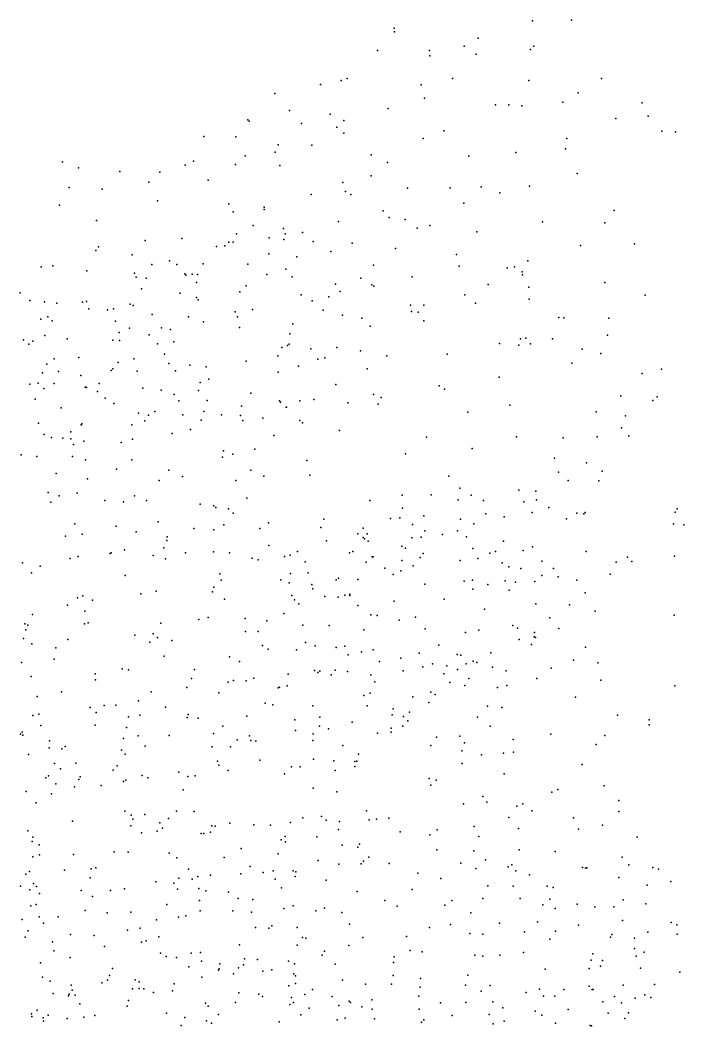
# Model space of a CAD drawing. Header units: metres. Extents: x -23.9 to 23.9, y -28.5 to 28.5.
# Drawn here: x 4.65 to 9.3, y 14.26 to 21.3 of the extents above; entities that cross this region are included whole.
import ezdxf

# ---------------------------------------------------------------- set-up
doc = ezdxf.new("R2010")
doc.units = ezdxf.units.M

msp = doc.modelspace()

# ---------------------------------------------------------------- linework, layer by layer
for p in [(8.2374, 21.2982, -2.9489), (8.5109, 21.304, -2.0428), (7.2689, 21.2475, -2.4396), (7.2711, 21.2228, -1.914), (7.8579, 21.1782, 11.4686), (7.1536, 21.0902, -1.5922), (7.5168, 21.0913, 11.0359), (7.759, 21.1208, -1.6556), (7.8449, 21.0666, -2.9132), (8.2244, 21.099, -1.8623), (8.2483, 21.1217, 10.9961), (7.5187, 21.0542, 11.4333), (6.7536, 20.8539, 12.4174), (6.8984, 20.8821, 11.8426), (6.9405, 20.8958, -2.1991), (7.4594, 20.8507, -1.2758), (7.679, 20.8944, -2.6674), (8.2119, 20.8812, -2.5784), (8.7216, 20.8952, 11.3677), (6.4342, 20.7903, 12.0523), (8.558, 20.7957, 11.905), (7.4824, 20.7583, 10.6958), (7.978, 20.7108, -2.3477), (8.0724, 20.7097, -1.6218), (8.4507, 20.7293, 10.7965), (9.007, 20.7254, 11.6181), (6.5372, 20.6702, 11.6526), (6.8214, 20.6451, -1.6569), (7.2288, 20.6845, 11.2022), (8.1646, 20.704, 10.5621), (6.2445, 20.6058, 11.2065), (6.2543, 20.5959, -1.6655), (6.6217, 20.58, 11.2187), (6.9172, 20.6011, 12.6864), (8.8226, 20.6159, 10.405), (9.0487, 20.6316, 11.276), (6.8687, 20.5549, -2.2615), (6.9167, 20.5113, 11.4235), (7.6164, 20.5286, -1.2283), (9.1447, 20.5266, 10.0978), (9.2382, 20.5214, 10.8759), (5.9381, 20.4901, -1.1489), (6.1615, 20.4877, 11.6936), (6.4588, 20.4302, 10.8594), (6.6944, 20.4286, -1.257), (7.473, 20.4752, 12.3114), (8.479, 20.4757, 12.1399), (6.4363, 20.3801, -0.9511), (7.1089, 20.3603, -1.3438), (8.1225, 20.3765, -1.9711), (8.4689, 20.4018, 10.4754), (4.948, 20.3125, -1.0991), (5.8064, 20.2873, -1.8518), (5.8657, 20.3152, 11.5688), (6.1593, 20.293, 12.0469), (6.2272, 20.3531, 12.3773), (6.469, 20.2849, 12.672), (7.2237, 20.3064, 10.5057), (7.7917, 20.3515, 12.1647), (5.0602, 20.2704, -0.7181), (5.3493, 20.2448, -0.9428), (5.6302, 20.2396, -1.2972), (8.5519, 20.2311, 9.9679), (5.5529, 20.1697, 11.8273), (5.967, 20.1843, 10.8584), (6.9115, 20.1666, -2.0631), (7.1097, 20.2126, -2.3898), (4.9949, 20.1321, -1.4702), (5.225, 20.1212, 11.7385), (6.688, 20.084, -0.9373), (6.9284, 20.1034, 12.7731), (6.9667, 20.0839, -1.6263), (7.3637, 20.1261, -1.3719), (7.6625, 20.1286, 10.4057), (7.8789, 20.1358, -2.254), (8.009, 20.0938, 12.2422), (8.2178, 20.1412, 10.7201), (4.9278, 20.0075, -0.4201), (5.6119, 20.0384, -1.7066), (6.1121, 20.0168, -0.7733), (7.7568, 20.0228, 12.5267), (6.1426, 19.9622, -2.1287), (6.3597, 19.9778, 10.6531), (6.3607, 19.995, 12.5133), (7.1934, 19.9693, 10.4007), (8.8097, 19.9707, 9.759), (5.1848, 19.9004, 11.3302), (6.283, 19.8654, 9.1502), (6.8801, 19.8939, -1.1953), (7.2358, 19.9209, -2.072), (7.3469, 19.9071, -1.6879), (7.5194, 19.8649, 9.5011), (8.3079, 19.8915, 12.0384), (8.7445, 19.8835, 12.0317), (6.1651, 19.8064, 11.9892), (6.494, 19.8438, -2.0783), (6.5068, 19.8078, 3.6199), (6.6288, 19.8162, 9.8226), (7.4306, 19.8465, 8.629), (7.8481, 19.8219, 9.5857), (5.5262, 19.7617, -0.5309), (5.7826, 19.7755, 2.995), (6.0839, 19.7232, 8.8162), (6.1118, 19.7496, 3.2022), (6.1431, 19.7495, 4.1816), (6.3954, 19.779, 2.6458), (6.4976, 19.7677, 4.225), (6.702, 19.7549, 12.5683), (6.9767, 19.7417, 10.5847), (8.5732, 19.7262, 9.92), (8.953, 19.7378, 11.6742), (5.181, 19.6911, -1.6604), (5.1993, 19.7163, -0.3279), (5.4356, 19.6614, 12.4631), (6.0269, 19.7194, 2.3952), (6.3935, 19.6663, 12.3923), (6.827, 19.6843, 9.1708), (7.2782, 19.7051, 9.8756), (7.7054, 19.6631, 10.4577), (4.8807, 19.5827, -0.3159), (5.5725, 19.5931, 2.6279), (5.6979, 19.6195, -0.8302), (5.7487, 19.5916, -1.7758), (5.9333, 19.5974, 12.3737), (6.2456, 19.5947, -2.0446), (6.5874, 19.6456, 2.9289), (7.1246, 19.5871, 8.3345), (7.7246, 19.5809, 10.0601), (8.2062, 19.6175, 10.4368), (4.7993, 19.5756, 11.7546), (5.1171, 19.5477, 11.2189), (5.4511, 19.531, 2.084), (5.8043, 19.5278, 9.6117), (5.8106, 19.5172, 3.7258), (5.855, 19.5258, 4.1317), (5.8929, 19.5234, 11.1179), (6.3778, 19.5231, -0.917), (6.5104, 19.561, 10.13), (8.0609, 19.5691, 8.2527), (8.1113, 19.5775, 11.9999), (8.1656, 19.5424, 11.6236), (8.1693, 19.5198, 8.8141), (5.4642, 19.5033, 1.6485), (5.5325, 19.4979, 10.891), (5.8852, 19.4667, 4.9029), (6.2331, 19.4444, 8.571), (6.5551, 19.5058, -1.8822), (6.8592, 19.4557, 10.3014), (7.0357, 19.4976, 7.868), (7.1128, 19.4502, 8.989), (7.1277, 19.4407, 12.4422), (7.3964, 19.5065, 7.9933), (7.9271, 19.4526, 12.3267), (8.7455, 19.467, 11.6894), (4.6512, 19.3946, -20.0295), (5.5008, 19.4227, 9.1406), (5.7726, 19.3921, 2.2395), (6.1889, 19.4009, 2.1727), (6.6196, 19.3813, 4.4998), (6.8909, 19.4038, 12.187), (7.7643, 19.3796, 10.7751), (8.2134, 19.4339, 9.7299), (9.0274, 19.3774, 11.4977), (4.7186, 19.3418, 1.0626), (4.823, 19.3308, 1.771), (4.9093, 19.3215, 12.1468), (5.0876, 19.3286, -1.6046), (5.1162, 19.3329, -0.3753), (5.4218, 19.3148, 5.3907), (5.4427, 19.3066, 3.0192), (5.887, 19.3626, -1.5478), (5.8975, 19.3444, 8.6351), (6.6962, 19.3383, 7.9103), (6.8117, 19.3661, 3.3679), (7.3838, 19.308, 11.2964), (7.477, 19.3071, 10.1807), (7.838, 19.3214, 11.6155), (8.2141, 19.3496, 9.216), (5.1327, 19.2827, 9.4065), (5.263, 19.2749, 8.8631), (5.3048, 19.2832, 2.457), (5.5765, 19.2415, -1.073), (6.1557, 19.2603, 10.7834), (6.2782, 19.2767, -1.2673), (6.7737, 19.2741, 2.8084), (6.9078, 19.2373, 4.3388), (7.3911, 19.2636, 7.6301), (7.4379, 19.2588, 10.945), (4.7965, 19.2092, -1.4776), (4.8449, 19.2253, 11.7479), (4.8762, 19.1994, 11.1074), (5.3186, 19.195, 1.2867), (5.8299, 19.2257, 4.6697), (5.9339, 19.1913, 1.7938), (6.173, 19.2261, 4.7109), (6.5609, 19.1783, 5.2721), (7.0429, 19.2179, 11.929), (7.1026, 19.1606, 10.9373), (7.4781, 19.1971, 12.3025), (8.4233, 19.2215, 8.5007), (8.4575, 19.2186, 11.6674), (8.7737, 19.2176, 10.3348), (4.8237, 19.0963, -0.619), (5.3447, 19.1167, 4.9997), (5.417, 19.1472, -0.7096), (5.5552, 19.0995, 12.4233), (5.6412, 19.1487, 10.5734), (5.7051, 19.1374, 3.8598), (6.188, 19.1519, 5.8302), (6.5398, 19.1081, 10.654), (8.763, 19.0989, 10.0091), (4.6753, 19.0659, 0.7781), (4.7128, 19.0354, 2.1779), (4.7392, 19.055, 11.4123), (4.9804, 19.0731, 5.9229), (5.3009, 19.0625, -1.2466), (5.3468, 19.0612, 5.6502), (5.6127, 19.0374, -18.5254), (5.7284, 19.0512, 1.3723), (6.5224, 19.0252, 8.5603), (6.5338, 19.0357, 12.7311), (8.007, 19.0389, 11.1192), (8.1434, 19.028, 8.089), (8.1535, 19.0721, 11.438), (8.1926, 19.0761, 10.5922), (8.2251, 19.038, 9.8104), (8.3779, 19.0722, 9.0961), (5.6615, 18.9646, 3.3096), (6.4549, 18.9535, 2.283), (6.4825, 19.0117, 8.2181), (6.6872, 19.0028, 4.4826), (6.868, 19.0112, 3.407), (7.0347, 18.9873, 8.929), (7.2174, 18.9536, 7.464), (7.641, 18.9652, 10.2299), (8.5868, 19.0006, 9.3951), (8.7155, 18.9694, 8.8635), (4.8374, 18.8943, -18.5507), (4.889, 18.9318, -19.5984), (5.0618, 18.9422, 10.649), (5.3384, 18.9055, 12.1431), (5.4461, 18.9322, 2.7906), (5.6926, 18.9001, 5.99), (5.8382, 18.8874, 4.1709), (5.9528, 18.8755, 12.7147), (6.2333, 18.9162, 10.0978), (6.6, 18.881, 3.1854), (6.7353, 18.9297, 10.2971), (6.785, 18.9393, 7.5701), (8.5136, 18.9028, 11.4053), (4.8086, 18.835, 9.106), (4.9198, 18.8445, 9.5874), (5.0765, 18.8153, 2.5399), (5.288, 18.8495, -18.1123), (5.2995, 18.8612, -19.1772), (5.4706, 18.8449, 4.7434), (5.739, 18.8482, 9.8573), (6.4576, 18.839, 5.7037), (7.0796, 18.8623, 11.6463), (9.0061, 18.8288, 10.9622), (9.1418, 18.8598, 11.3006), (4.7185, 18.7552, -21.6511), (4.7772, 18.7617, 5.5677), (4.8885, 18.7602, -21.207), (5.2056, 18.7594, 8.3807), (5.9105, 18.7669, -18.763), (5.9714, 18.7905, 4.5696), (6.8619, 18.7531, 12.2287), (7.5839, 18.7432, 7.0176), (8.0058, 18.8034, 10.1429), (4.817, 18.7249, 10.9111), (5.1073, 18.7327, 12.5559), (5.116, 18.7311, -20.5878), (5.1935, 18.7042, 9.8392), (5.5096, 18.7264, 1.2516), (5.6388, 18.7116, 2.5484), (5.73, 18.6815, 3.128), (5.9, 18.711, 3.7731), (6.2669, 18.6911, 8.6678), (7.125, 18.6825, 6.7349), (7.6226, 18.7202, 10.4949), (8.8554, 18.6728, 10.0521), (9.1113, 18.6654, 10.6576), (4.7561, 18.6491, 0.8736), (5.2458, 18.656, 6.6544), (5.3081, 18.6194, 5.1303), (5.7615, 18.6391, 10.6072), (5.9607, 18.6398, 10.3243), (6.202, 18.5996, 3.1655), (6.466, 18.6372, 8.0862), (6.4748, 18.628, 10.3533), (6.5142, 18.5942, 3.5418), (6.6094, 18.6381, 8.4863), (6.7083, 18.6472, 7.2739), (6.9447, 18.6251, 11.2907), (7.1576, 18.6156, 10.3549), (7.1793, 18.6608, 8.8558), (8.0806, 18.6074, 7.1955), (9.0811, 18.6409, 9.6821), (4.9377, 18.5897, 1.3037), (5.4804, 18.5518, -19.6932), (5.5499, 18.5371, 12.2848), (5.5945, 18.5644, 6.5411), (5.79, 18.5402, 1.5171), (5.9364, 18.563, 12.5142), (6.062, 18.54, 8.1341), (6.1933, 18.5343, 4.0148), (6.516, 18.5929, 10.984), (7.7853, 18.5589, 7.9717), (8.6836, 18.5613, 8.0863), (8.889, 18.5324, 8.4326), (4.7809, 18.4821, 1.636), (5.0786, 18.471, 10.6193), (5.0834, 18.4767, 10.2686), (5.4321, 18.469, 10.4589), (5.5232, 18.4985, 4.8576), (5.9178, 18.5023, 5.8544), (6.2094, 18.5, 2.8023), (6.351, 18.5178, 4.8387), (6.6083, 18.4999, 11.4102), (6.6276, 18.4836, 12.266), (4.8206, 18.4026, 6.6041), (5.0051, 18.4201, 8.3536), (5.7151, 18.4093, 7.9304), (5.8436, 18.4362, 2.0299), (6.4269, 18.395, 5.307), (6.8862, 18.4309, 6.6291), (7.4951, 18.3825, 10.6407), (8.126, 18.3851, 10.4148), (8.6902, 18.3863, 9.8668), (8.8622, 18.4495, 8.8181), (8.913, 18.3921, 9.3635), (4.8702, 18.381, -18.1306), (4.9495, 18.3767, 8.8876), (5.0054, 18.3726, 2.245), (5.0257, 18.3325, 12.7729), (5.0977, 18.3561, 1.5205), (5.3593, 18.3471, -21.2953), (5.4382, 18.3692, 1.4471), (8.4535, 18.3779, 7.4814), (4.6581, 18.2605, 10.4956), (4.7675, 18.2472, 5.487), (5.019, 18.2488, 7.9375), (6.067, 18.244, 5.0108), (6.0754, 18.2869, -18.5055), (6.1414, 18.2644, 11.8555), (6.2932, 18.3004, 7.3312), (7.3485, 18.2669, 6.4045), (7.8167, 18.3035, 6.652), (5.11, 18.2248, 1.9398), (5.4341, 18.2255, 6.6216), (6.6581, 18.2201, 10.3625), (8.3917, 18.2375, 7.7992), (8.6172, 18.2029, 8.1461), (4.9046, 18.1284, -20.2388), (5.3256, 18.1586, 9.8183), (5.692, 18.1524, 6.3788), (5.7873, 18.1075, 5.9345), (6.2662, 18.1527, 8.0484), (6.3579, 18.1108, 10.4827), (6.6793, 18.1185, 6.7816), (7.6522, 18.1111, 8.9895), (8.421, 18.1375, 9.9583), (8.7265, 18.1454, 8.9748), (5.1235, 18.0912, -17.7807), (5.6237, 18.0798, 10.8875), (6.1606, 18.08, 7.6681), (8.487, 18.081, 7.0203), (8.7029, 18.079, 8.6283), (4.8468, 17.9965, 12.7366), (4.9246, 17.9731, 7.6889), (5.0505, 17.9909, -20.796), (5.4518, 17.9718, 12.3481), (7.3248, 17.9767, 4.2618), (7.5287, 17.9804, 6.4399), (7.7302, 18.0258, 4.434), (7.8083, 17.9786, 10.566), (8.1436, 18.0116, -2.7799), (8.2622, 18.0055, -1.9675), (4.8656, 17.9295, 5.6398), (5.2446, 17.9405, -21.7958), (5.3746, 17.9316, -22.6276), (5.5352, 17.9401, -17.6286), (5.9127, 17.9135, 8.082), (6.0082, 17.9034, 11.8889), (6.0208, 17.891, 11.4542), (6.2385, 17.9563, 8.4766), (7.0997, 17.9412, 10.3939), (7.718, 17.9455, -3.0075), (7.8944, 17.9408, 4.1154), (8.1771, 17.9298, -3.3266), (8.2652, 17.9449, 6.7881), (8.3534, 17.892, 8.8915), (6.1096, 17.8824, -17.5805), (6.1422, 17.8504, 10.3855), (7.3104, 17.8185, 3.9222), (7.3275, 17.887, 3.196), (7.4783, 17.8319, 10.489), (7.9114, 17.8467, 9.1343), (8.0388, 17.8264, 4.6019), (8.236, 17.8552, 9.7557), (8.5484, 17.8521, -2.9769), (8.5975, 17.8463, 8.2857), (8.608, 17.8572, 9.4198), (9.238, 17.8585, -3.9295), (9.2513, 17.8827, 8.057), (5.0346, 17.7765, 6.3396), (5.3245, 17.7612, 5.8514), (5.6183, 17.7908, 11.1372), (6.0776, 17.7709, -19.2641), (6.3904, 17.7837, 10.9184), (6.7564, 17.7508, 6.8915), (6.7778, 17.8099, -20.3076), (7.2449, 17.8131, 8.4088), (7.397, 17.7725, -1.0385), (7.7349, 17.8088, 4.8445), (7.8274, 17.7762, 5.6266), (8.4754, 17.8108, 7.9242), (9.2255, 17.7773, -3.0325), (9.2979, 17.7688, 8.4713), (4.9689, 17.6898, 5.9708), (5.0851, 17.7054, 12.4347), (5.4637, 17.7207, -19.7604), (5.68, 17.686, 11.9585), (5.8665, 17.7435, 10.7884), (6.0075, 17.7346, 8.8134), (6.3296, 17.7439, 7.44), (7.0147, 17.7057, -3.0294), (7.0519, 17.7453, 3.4557), (7.0531, 17.6806, 5.2715), (7.0817, 17.7061, 9.1294), (7.3936, 17.6783, 9.2979), (7.4592, 17.6832, 6.0545), (7.4839, 17.7277, -19.8967), (7.6078, 17.701, 8.8559), (7.713, 17.7286, -2.0234), (7.7751, 17.6848, 2.9548), (5.6571, 17.6092, 11.5412), (5.6793, 17.661, 8.0732), (6.3935, 17.6248, -18.3166), (6.7961, 17.6573, 3.2081), (7.0614, 17.6709, -21.0887), (7.0882, 17.6557, 6.6109), (7.3236, 17.6204, -1.5432), (8.0347, 17.6558, 10.1136), (8.2381, 17.6147, -0.8576), (5.0567, 17.5471, 11.6463), (5.2825, 17.5694, 7.6655), (5.2883, 17.5729, -22.1623), (5.381, 17.5947, 11.7515), (5.583, 17.5542, -17.2602), (5.8092, 17.5747, 8.5819), (6.0061, 17.5811, 2.3339), (6.1177, 17.5743, -21.0379), (6.276, 17.5373, 2.5375), (6.5022, 17.5477, 11.1736), (6.5427, 17.5581, 7.9561), (6.5931, 17.5828, -1.4469), (6.9582, 17.5741, 4.3223), (6.9799, 17.5833, 8.1039), (7.1151, 17.5455, 10.7572), (7.1235, 17.5467, 6.0487), (7.3483, 17.6066, 7.8117), (7.4526, 17.5408, 2.537), (7.4728, 17.5688, -2.433), (7.8214, 17.6036, 6.8063), (7.9402, 17.5721, 5.2306), (7.9803, 17.584, 3.8084), (8.1735, 17.5907, 6.8675), (8.6139, 17.5832, -2.5517), (8.9022, 17.5434, -5.3157), (9.233, 17.5493, 7.9794), (4.6678, 17.5033, 6.9433), (4.7909, 17.4794, 5.7569), (5.0012, 17.5335, 6.6351), (5.669, 17.5328, -22.9288), (6.3167, 17.5238, 2.1843), (6.6472, 17.5098, 7.4304), (7.0742, 17.5084, 7.4042), (7.2039, 17.4674, -19.4912), (7.3241, 17.5208, 4.9484), (7.4035, 17.4815, 10.5141), (7.7324, 17.5209, 3.5622), (7.8556, 17.533, 6.0143), (8.0259, 17.5046, -3.6427), (8.0726, 17.4759, 5.7216), (8.3026, 17.5145, 9.3627), (8.8246, 17.5083, -4.146), (8.9342, 17.5138, -1.5404), (4.7305, 17.4325, 11.6883), (5.3867, 17.4146, -19.1786), (6.0483, 17.4263, 1.9202), (6.5448, 17.429, -20.0515), (6.6685, 17.4342, -0.8295), (6.8793, 17.3968, 6.8686), (7.262, 17.4213, -3.4338), (7.3159, 17.4477, 6.8923), (8.156, 17.4635, 8.7011), (8.303, 17.4146, -5.0006), (8.3845, 17.4646, 8.3807), (8.4184, 17.4048, 9.7215), (8.7819, 17.4241, -4.8228), (6.0067, 17.3326, 8.2191), (6.0582, 17.3825, 2.8494), (6.4758, 17.3853, -2.5231), (6.5345, 17.3627, 6.6103), (6.6927, 17.352, -21.3572), (6.8636, 17.3842, 11.1652), (7.0162, 17.3869, 2.5216), (7.485, 17.3545, -20.8538), (7.7607, 17.3761, 7.0519), (7.8181, 17.3832, 10.6926), (7.9263, 17.3515, 7.7095), (8.0466, 17.3774, -19.4429), (8.119, 17.3674, 8.0154), (8.2541, 17.3734, 7.2739), (8.5486, 17.3816, 10.1742), (5.0523, 17.2575, 2.0184), (5.0899, 17.273, 6.2166), (5.4972, 17.2863, 7.7289), (5.6033, 17.3061, 2.0947), (5.9974, 17.3008, -19.1929), (6.5544, 17.2757, 2.0204), (6.7006, 17.3227, 3.4322), (6.7854, 17.267, 5.4253), (6.8778, 17.2623, -18.3015), (6.9236, 17.2767, 3.6838), (6.9585, 17.2852, -3.818), (6.959, 17.2747, 4.1368), (7.8204, 17.3196, 8.5183), (8.0756, 17.3124, 4.8477), (8.6075, 17.2932, -3.7942), (4.9823, 17.2066, -17.4253), (5.1589, 17.2424, 11.3665), (6.0831, 17.2493, -17.2719), (6.5714, 17.2435, 6.2387), (6.6024, 17.2174, -19.1013), (7.0157, 17.2058, 4.6597), (7.2687, 17.2354, 6.3829), (7.6208, 17.2486, 8.992), (8.2607, 17.2163, 4.5297), (8.4963, 17.2091, -1.0942), (4.7375, 17.1419, 2.4462), (5.1035, 17.1651, 7.7472), (5.9678, 17.1199, 7.8646), (6.2273, 17.1144, 1.7195), (6.4979, 17.1497, -3.2764), (7.1068, 17.1401, -18.8585), (7.1507, 17.1356, 9.2319), (7.418, 17.1242, 2.4461), (7.9019, 17.1792, 6.0856), (8.3588, 17.1178, 10.8601), (8.6762, 17.1656, 10.461), (9.2306, 17.137, -5.5816), (4.684, 17.0763, 1.5971), (4.7059, 17.0683, 8.1263), (5.1011, 17.0776, 2.4866), (5.128, 17.0837, 1.6487), (5.6352, 17.0817, -20.1121), (5.902, 17.1072, 2.988), (6.3778, 17.0966, -1.0034), (6.6307, 17.068, -1.8732), (6.8142, 17.0639, 2.5764), (7.3046, 17.1017, 6.9971), (8.1002, 17.0639, -0.5552), (8.132, 17.0462, 5.5137), (8.4214, 17.0449, 9.5087), (4.6754, 16.9746, 11.0997), (4.6913, 17.0343, 10.7382), (5.4552, 16.9978, 9.5669), (5.5834, 17.0071, -20.844), (5.6124, 16.9812, 11.0802), (6.2282, 17.022, 6.7311), (6.3171, 17.0218, 11.2041), (7.0582, 17.0343, 5.0233), (7.4874, 17.0407, 10.6192), (7.7699, 17.0161, 3.6518), (7.8636, 17.0327, 2.7542), (8.2495, 16.9853, -20.1132), (8.251, 17.0151, -4.725), (8.2599, 16.9798, -5.7902), (4.7326, 16.9374, 5.8662), (4.9019, 16.9081, 6.5167), (4.9841, 16.9678, 10.4512), (5.5582, 16.949, -22.9152), (5.7129, 16.9604, -21.5276), (6.3488, 16.9242, -18.3053), (6.6497, 16.9455, 7.249), (6.7165, 16.9221, -21.5845), (6.8636, 16.9117, 3.5671), (6.9253, 16.9212, -4.1205), (7.5818, 16.9278, -4.184), (8.1452, 16.9671, 4.1486), (8.2309, 16.9307, 9.2368), (8.609, 16.9141, 10.7028), (5.6599, 16.8494, -22.0628), (6.1161, 16.8458, 8.0385), (6.3879, 16.8999, 6.1284), (6.5871, 16.8943, -19.9507), (6.9488, 16.8595, 8.9531), (7.0404, 16.88, -0.6255), (7.1237, 16.8955, 4.1625), (7.3173, 16.8353, -21.1209), (7.4438, 16.8711, 8.841), (7.7098, 16.8622, -5.2823), (7.736, 16.8579, 10.8793), (7.947, 16.8728, 5.1988), (4.6597, 16.806, -14.6538), (4.8902, 16.8294, 7.9506), (6.1875, 16.8136, 10.0966), (7.1672, 16.8119, 10.6022), (7.4711, 16.7754, 6.2612), (7.5377, 16.7956, 2.6182), (7.6379, 16.7826, 3.9572), (7.7729, 16.7975, 4.7096), (7.8227, 16.8161, 9.0497), (7.8476, 16.8049, 3.2768), (7.9578, 16.7742, 5.7606), (8.3693, 16.766, -2.5052), (8.5249, 16.8216, -3.7909), (8.6956, 16.8039, -5.9352), (4.7286, 16.7081, 2.7218), (5.1766, 16.7272, -20.1553), (5.3653, 16.7616, 7.6289), (5.4096, 16.7548, 10.9036), (5.8514, 16.6945, 10.0208), (5.873, 16.7563, 7.7497), (6.2867, 16.695, 10.9633), (6.5269, 16.724, -18.8744), (6.7109, 16.7487, 9.1894), (6.7352, 16.7354, 5.9401), (6.7496, 16.7442, 2.2055), (6.8294, 16.7187, 10.9807), (6.8573, 16.7526, -17.5318), (6.9427, 16.7421, 5.5781), (7.1071, 16.7184, 2.67), (7.3337, 16.747, 4.517), (7.6177, 16.7269, 5.0771), (7.7139, 16.7568, -18.7973), (7.7924, 16.6933, -5.8877), (8.0549, 16.7473, -18.3411), (8.2691, 16.693, 10.9009), (5.1786, 16.684, 10.4745), (5.8177, 16.6307, 10.7639), (6.1088, 16.6683, 10.4388), (6.1441, 16.6797, -19.7896), (6.2336, 16.677, 6.9272), (6.4582, 16.6277, 9.7791), (6.467, 16.634, -1.1853), (6.5196, 16.6419, -4.2895), (7.1355, 16.67, 5.2549), (7.6584, 16.6657, 4.3183), (7.7655, 16.6441, -19.326), (7.9924, 16.6303, -0.8315), (8.0589, 16.6442, -2.0133), (8.7175, 16.6826, 10.341), (9.2335, 16.6414, -1.317), (4.7708, 16.5672, 8.3282), (4.9399, 16.5998, 1.3676), (5.5692, 16.6015, -21.2449), (6.0424, 16.5932, 1.7396), (7.0568, 16.5756, 3.2734), (7.1017, 16.5915, 7.2475), (7.3995, 16.5645, 5.8073), (7.5257, 16.5991, 3.3686), (7.5557, 16.5813, 10.6513), (8.5384, 16.564, 9.5309), (5.1424, 16.4904, -17.8016), (5.2392, 16.5045, 9.4341), (5.3212, 16.5071, -22.9209), (5.4807, 16.5385, 10.5635), (5.6678, 16.4925, -19.6457), (6.3673, 16.5216, 10.2537), (6.4199, 16.51, 8.3171), (6.6996, 16.5027, 7.2514), (7.0802, 16.5028, 6.0214), (7.2621, 16.4821, 12.8226), (7.5135, 16.5268, 5.4255), (7.923, 16.5007, 10.8189), (8.0245, 16.4914, 9.3231), (4.7406, 16.4341, 11.8781), (4.7818, 16.4444, -23.0698), (5.1839, 16.4561, 2.6586), (5.4107, 16.4261, 7.523), (5.4881, 16.4365, 2.354), (5.8195, 16.4209, 1.9416), (5.8269, 16.4414, 7.0432), (5.8984, 16.4161, 9.7371), (6.2383, 16.4294, 7.5493), (6.7502, 16.423, 8.4586), (7.2551, 16.4402, 8.6721), (7.336, 16.4282, 6.2494), (7.3766, 16.4573, 12.4347), (7.8523, 16.4223, 8.9416), (8.8337, 16.4362, 10.0848), (4.7956, 16.3643, -17.4746), (5.1761, 16.3677, 11.5763), (5.3967, 16.3501, 1.6872), (6.0695, 16.3589, 2.7896), (6.5747, 16.4053, 2.3479), (6.7467, 16.3589, -3.3165), (6.8106, 16.3402, -2.7105), (6.9763, 16.3878, -21.1694), (7.249, 16.3453, -17.4235), (7.331, 16.3596, 11.9636), (7.3655, 16.397, 6.9205), (7.9426, 16.3604, -20.6039), (9.0548, 16.3696, -2.5072), (9.056, 16.4036, -6.1322), (4.6541, 16.3047, 10.606), (4.666, 16.3187, 8.0901), (4.6701, 16.2975, 11.136), (5.3752, 16.2733, 9.1949), (5.478, 16.2913, 11.7657), (5.6956, 16.2956, -18.429), (6.0039, 16.3096, 6.7417), (6.2577, 16.2934, 2.0645), (6.5796, 16.3293, -17.2809), (6.7024, 16.307, 10.748), (7.1527, 16.31, 13.1044), (7.2481, 16.3171, -2.3811), (7.566, 16.2824, -4.506), (7.7305, 16.2906, 12.1745), (8.3665, 16.3032, -18.1962), (8.7452, 16.2944, -1.6729), (4.8549, 16.2091, 7.6487), (4.8577, 16.2581, 11.4168), (4.943, 16.2004, 12.1223), (4.9669, 16.2181, 1.4891), (5.5267, 16.2198, 7.1751), (5.9945, 16.2145, 2.339), (6.1233, 16.2148, 7.9344), (6.1699, 16.2633, -4.5283), (6.2672, 16.259, -17.9201), (6.3021, 16.255, 2.4893), (6.7002, 16.2601, 7.9977), (6.9114, 16.2241, 6.1757), (7.5258, 16.2249, -21.01), (7.7624, 16.2422, -17.8119), (8.1037, 16.2672, -6.4818), (8.684, 16.2326, 9.4693), (4.7092, 16.162, -13.8476), (5.36, 16.1909, -22.5409), (5.3874, 16.1646, 11.204), (6.7052, 16.13, 7.1339), (7.0193, 16.1647, 12.1666), (7.7435, 16.1881, 8.692), (7.8816, 16.1585, 11.692), (8.0343, 16.1715, 12.8809), (8.1042, 16.1773, -19.0937), (4.8913, 16.0987, -14.2708), (4.9346, 16.0619, 10.1534), (5.0405, 16.1018, 10.9285), (5.3311, 16.0811, 2.1077), (6.0331, 16.1157, -17.0409), (6.0422, 16.0874, -4.0023), (6.3282, 16.1227, 10.0912), (6.5518, 16.0741, -21.7502), (6.6109, 16.0756, 6.7071), (6.8472, 16.1165, -4.8503), (6.9942, 16.1128, 10.7929), (6.9942, 16.0783, 6.7346), (7.0087, 16.1146, 8.6891), (7.745, 16.0976, -2.6015), (8.586, 16.0909, -4.4238), (4.8322, 15.9985, 2.4007), (4.849, 16.013, -22.2741), (5.0711, 16.0054, -17.9651), (5.3029, 16.0519, 10.6875), (5.5058, 16.0138, 9.4423), (5.5448, 15.9986, 6.8456), (5.7612, 16.0372, 11.6899), (5.8251, 16.0081, -17.6353), (5.8764, 16.0113, 6.6008), (6.1073, 16.0505, -3.3417), (6.502, 16.0255, 10.5126), (6.8568, 16.0503, 12.9604), (7.5146, 15.9939, 10.8834), (8.0399, 16.0254, 12.3839), (4.9008, 15.9561, 1.7927), (5.0323, 15.936, 9.5307), (5.063, 15.9862, -14.8768), (5.2185, 15.9438, 12.5291), (5.374, 15.9718, 12.8621), (5.3901, 15.9817, 12.228), (6.702, 15.9258, 7.8347), (7.5257, 15.9466, -20.5549), (7.564, 15.9812, 11.3361), (8.739, 15.9423, 10.3772), (4.6927, 15.9014, 8.0205), (4.8715, 15.8858, 13.3054), (5.7919, 15.9134, 12.5999), (6.8695, 15.899, 11.6706), (7.8908, 15.8685, -6.2544), (8.3737, 15.8969, 12.1411), (8.4151, 15.9153, -18.4672), (4.7637, 15.8227, -15.2866), (7.7558, 15.815, -1.7279), (7.9196, 15.8278, 11.4527), (8.1277, 15.7988, 8.9343), (8.1702, 15.8164, 10.6637), (8.8417, 15.8384, 10.0248), (5.3842, 15.7651, 13.2987), (5.4296, 15.7356, 7.5159), (5.4392, 15.7084, 10.2365), (5.5234, 15.7407, 10.6269), (5.6906, 15.7125, 9.8997), (5.7471, 15.7646, -21.3535), (5.8693, 15.7626, 12.0472), (6.6295, 15.7177, -16.7851), (6.7614, 15.7277, 7.3371), (7.0768, 15.7673, 8.319), (7.1453, 15.7098, 13.3156), (7.2331, 15.7156, -2.3858), (8.073, 15.7204, -2.1945), (8.233, 15.7677, 12.5247), (8.5257, 15.7184, 11.7314), (8.8428, 15.7631, -18.1741), (5.0168, 15.6951, 7.7107), (5.4259, 15.6617, -18.3435), (5.6297, 15.6827, -22.006), (5.6484, 15.6461, 6.7337), (5.9941, 15.6632, -3.0384), (6.0165, 15.6607, 6.567), (6.1201, 15.6804, -12.2163), (6.2866, 15.6681, 12.7268), (6.4036, 15.6673, 10.2744), (6.5441, 15.6853, -19.7961), (6.7947, 15.7019, -21.5676), (6.8797, 15.6361, -0.1628), (6.886, 15.6924, -5.388), (7.0944, 15.7029, -19.9169), (7.8302, 15.6579, -17.9387), (8.1413, 15.6432, 9.3985), (8.56, 15.639, 9.6369), (8.7276, 15.6668, -6.5903), (4.706, 15.6266, -13.6503), (4.7403, 15.5835, -10.8529), (5.5008, 15.6135, 10.9937), (5.6107, 15.625, -12.1937), (5.9193, 15.6093, 11.4681), (5.9382, 15.6076, -3.7435), (5.9846, 15.6169, 13.0837), (6.5071, 15.5884, 6.7423), (6.7288, 15.584, -2.7341), (7.312, 15.6201, -0.8169), (7.5203, 15.6001, 10.9522), (7.5699, 15.6335, 8.3794), (7.8629, 15.5872, -5.6801), (8.9719, 15.5821, -18.6343), (4.7366, 15.5512, 5.3221), (4.7844, 15.5279, -15.6712), (6.1982, 15.5028, 12.0457), (6.479, 15.5631, -1.5614), (6.5079, 15.5511, 11.8276), (6.9051, 15.5264, 12.9908), (7.0158, 15.5132, 11.2605), (7.0261, 15.5348, 10.6123), (4.7395, 15.4456, -11.3063), (4.7868, 15.459, 8.1615), (5.0249, 15.4624, 9.909), (5.3105, 15.4799, 9.552), (5.4072, 15.4788, -11.7864), (5.6948, 15.4708, 13.1987), (5.7487, 15.4375, -17.3302), (6.0796, 15.4395, -21.372), (6.4582, 15.4652, 7.7616), (7.0921, 15.4422, 8.5227), (7.5678, 15.4937, -17.0653), (7.8265, 15.4865, -18.7105), (8.1444, 15.4932, 13.0938), (8.3978, 15.4814, 10.1031), (8.866, 15.4425, 12.0183), (5.148, 15.3611, 13.5642), (5.1803, 15.3685, -9.7697), (5.8301, 15.3577, -11.3312), (6.261, 15.377, 11.6698), (6.7384, 15.4191, 12.3323), (6.8824, 15.394, -2.2396), (7.0381, 15.3955, -18.9267), (7.055, 15.4149, -1.7018), (7.2348, 15.398, 13.1961), (7.7372, 15.4012, 13.3212), (7.8404, 15.3642, 9.7076), (7.9086, 15.4233, 8.5982), (8.0677, 15.3738, -19.2645), (8.0935, 15.3898, 10.6743), (8.5871, 15.3706, 8.6693), (8.6086, 15.3658, 11.5526), (8.6196, 15.3685, -16.8676), (8.9134, 15.3886, 8.1642), (9.0797, 15.3711, 8.66), (9.1193, 15.3578, -16.9217), (4.692, 15.3236, -22.2595), (4.7177, 15.3415, -10.2299), (4.9614, 15.3509, 4.6319), (5.1422, 15.2969, -18.2538), (5.7628, 15.2951, -12.7124), (5.8547, 15.2887, -10.5112), (5.8961, 15.3062, -3.3821), (5.9847, 15.3155, 10.3019), (6.196, 15.3264, -12.5331), (6.3517, 15.3342, 12.929), (6.4218, 15.3473, -11.5476), (6.4372, 15.2878, 6.9994), (6.562, 15.3461, -5.4678), (6.5778, 15.3066, 8.0462), (6.5814, 15.3402, 10.2656), (7.4351, 15.3312, -0.0624), (7.5973, 15.2922, 11.3476), (8.1216, 15.3474, -1.5635), (8.2161, 15.319, -19.7885), (8.8424, 15.2996, 12.3903), (4.6533, 15.2384, -15.3138), (4.7182, 15.2139, -14.6253), (4.7443, 15.2583, 9.2385), (4.7649, 15.2364, 5.5168), (5.3826, 15.221, 11.0617), (5.6016, 15.2689, 9.895), (5.7264, 15.2605, -1.9059), (5.753, 15.219, -9.8172), (5.9031, 15.2224, 6.9668), (6.481, 15.2277, -16.9169), (6.7935, 15.281, 8.3689), (7.3948, 15.2162, 9.8093), (7.925, 15.2425, 11.4759), (8.1021, 15.2397, 10.0732), (8.3418, 15.2387, -0.9173), (8.3822, 15.2295, 8.1977), (9.0414, 15.2456, 7.2054), (9.2061, 15.2731, -17.6556), (4.7861, 15.1886, 8.3965), (5.0779, 15.2096, 5.097), (5.1579, 15.1665, 9.3692), (5.285, 15.2081, -12.6786), (5.9514, 15.2061, 7.488), (6.1105, 15.1978, -5.1028), (6.1782, 15.1542, 11.3915), (6.2805, 15.1461, -3.9296), (7.0096, 15.2028, 10.5151), (7.8902, 15.1535, 8.9577), (8.1512, 15.1531, -18.2682), (8.3605, 15.1479, -18.7463), (8.873, 15.145, 6.9265), (4.7257, 15.1008, 11.7418), (4.7629, 15.1107, 7.6044), (5.6786, 15.1123, -21.1381), (5.9079, 15.1403, -4.5023), (6.4981, 15.0841, -0.0597), (6.5631, 15.1024, -12.2416), (6.7831, 15.0859, -5.8317), (7.2039, 15.1399, 0.4357), (7.2912, 15.099, 8.6521), (7.6237, 15.1067, -18.0491), (7.6733, 15.1392, -5.8462), (8.3096, 15.1085, 8.7467), (8.3976, 15.084, -17.5623), (8.5517, 15.1131, 12.6965), (8.674, 15.0956, 9.0369), (8.8066, 15.0944, 7.8397), (9.032, 15.1167, -6.8163), (4.6654, 15.0073, 13.859), (4.7836, 15.0246, 10.0326), (4.9179, 15.0247, 4.4382), (5.1077, 15.0697, -11.2866), (5.2612, 15.0534, -15.608), (5.4263, 15.0581, -22.0019), (5.6059, 15.0043, -10.9), (5.7601, 15.0215, 13.2333), (5.811, 15.0328, 10.0798), (5.9123, 15.0677, -1.0083), (6.1408, 15.0668, 8.0318), (6.2702, 15.0583, -3), (6.7214, 15.0679, 10.0566), (6.9033, 15.0554, -17.2852), (7.8053, 15.0539, 10.0646), (4.8138, 14.9805, 4.0303), (5.4032, 14.9326, -21.5), (5.4916, 14.9448, 14.1415), (6.2981, 14.9509, 12.1341), (6.3914, 14.9457, 10.1864), (6.4134, 14.9607, -20.0725), (6.5911, 14.9499, -19.5149), (6.9577, 14.9734, 12.4777), (7.5177, 14.9512, 13.343), (7.6651, 14.9714, 10.5575), (8.0079, 14.9795, 13.3471), (8.2722, 14.9901, -16.7921), (8.5598, 14.9662, 11.5625), (8.8693, 15.0001, 5.7929), (9.208, 14.9842, 6.5069), (9.2496, 14.9689, -0.5105), (4.6863, 14.8835, -25.0806), (4.7085, 14.9261, -21.5525), (5.0047, 14.9004, -12.8852), (5.169, 14.8934, -18.6514), (5.623, 14.8845, 11.1311), (6.629, 14.8801, -11.643), (6.6517, 14.8758, 12.3547), (7.0497, 14.8795, -18.6683), (7.3571, 14.8881, 0.9172), (7.7988, 14.907, 0.5714), (7.8916, 14.9028, -1.0766), (8.1828, 14.9194, -20.0569), (8.3603, 14.8682, 7.9532), (8.4002, 14.9242, 12.9351), (8.785, 14.8826, 12.2965), (8.7947, 14.9015, 6.6913), (8.952, 14.8745, 9.1185), (9.0455, 14.9183, -19.3573), (9.25, 14.9037, 5.1808), (4.8778, 14.8498, -16.5233), (5.2423, 14.8175, 3.9089), (5.5017, 14.8473, -13.3462), (5.5325, 14.8567, 7.3713), (6.1881, 14.8281, 12.9466), (6.591, 14.8253, 8.6226), (6.9522, 14.8242, 10.382), (8.9525, 14.803, 7.7099), (4.8879, 14.7866, -9.2251), (5.0004, 14.7411, 7.4827), (5.6339, 14.7694, -15.1069), (5.6739, 14.7478, -1.9485), (5.7456, 14.7402, -11.3681), (5.8482, 14.7698, 13.5792), (5.9131, 14.7743, -4.8782), (6.2209, 14.7299, 11.0853), (6.3141, 14.7258, -12.6958), (6.7656, 14.7568, -6.2255), (6.7826, 14.7839, -3.244), (7.2703, 14.7456, 8.769), (7.3809, 14.7888, 9.5471), (7.4647, 14.7808, 9.0713), (7.8346, 14.7575, 10.902), (7.8906, 14.7495, -18.9142), (8.0097, 14.7564, -6.3555), (8.1761, 14.7762, 8.2267), (8.6477, 14.7207, 5.6813), (8.6604, 14.7653, 7.3318), (8.9647, 14.7504, 6.2479), (9.019, 14.7769, -16.4613), (4.7931, 14.7025, 14.1861), (5.2978, 14.6639, -16.1755), (5.8315, 14.6736, 9.1662), (5.9202, 14.7149, 8.0523), (6.0402, 14.652, -10.8204), (6.0455, 14.6603, -16.9745), (6.0488, 14.6961, -13.2501), (6.1794, 14.6677, 8.5263), (6.215, 14.6886, 12.6059), (6.4136, 14.6537, -10.1074), (6.5299, 14.7153, -18.2342), (6.5713, 14.695, 10.4529), (6.8559, 14.6934, 9.7871), (7.2645, 14.7059, -1.7588), (8.3264, 14.6579, 4.557), (8.6338, 14.6622, -16.1171), (8.7135, 14.6785, 14.3028), (8.7273, 14.7194, 11.9365), (8.9934, 14.6643, 14.521), (4.8083, 14.6014, 5.2657), (5.2624, 14.5822, 8.7372), (5.2761, 14.6135, -18.2504), (5.4562, 14.5831, -7.7452), (5.9229, 14.6018, 12.2582), (6.1442, 14.6267, 11.9339), (6.3502, 14.6436, -5.2826), (6.5672, 14.6264, -11.1256), (6.5785, 14.6112, 12.0969), (6.9092, 14.5812, 12.2741), (7.2629, 14.6144, 12.5594), (7.4535, 14.5939, 10.4356), (7.7846, 14.6156, -0.0982), (9.27, 14.6366, -17.8787), (4.8619, 14.5741, -8.5996), (5.0075, 14.5464, -14.9804), (5.0146, 14.5102, -2.0091), (5.2239, 14.5631, 14.3092), (5.4374, 14.5195, -3.0846), (5.4845, 14.5233, -24.4926), (5.4848, 14.5699, 4.3647), (5.5169, 14.5201, -18.8928), (5.7287, 14.5562, 7.779), (6.5335, 14.5418, -10.5981), (6.5798, 14.5587, 11.5964), (6.6984, 14.5171, 8.8291), (7.0702, 14.554, -19.3758), (7.252, 14.5525, 12.1714), (7.4525, 14.5331, 3.9014), (7.769, 14.5466, -2.6531), (7.942, 14.545, 9.0651), (8.288, 14.5182, 11.3013), (8.4564, 14.5171, -18.0258), (8.634, 14.54, 7.829), (8.6567, 14.516, 12.3011), (8.6639, 14.5151, 6.7979), (8.8723, 14.5465, 4.4044), (9.092, 14.55, 14.0573), (4.8824, 14.4886, 7.815), (4.989, 14.4726, 4.8629), (4.9943, 14.4832, -23.1204), (5.0368, 14.4774, -22.6505), (5.41, 14.4387, 3.7795), (5.5844, 14.4946, -8.2486), (5.7185, 14.5058, -1.426), (6.1813, 14.4926, 3.6378), (6.3218, 14.4833, 4.1451), (6.3474, 14.4678, -4.0048), (6.5512, 14.4611, 9.3575), (6.6444, 14.4805, 0.188), (6.835, 14.4659, 10.3364), (7.1134, 14.4429, -0.7932), (7.4421, 14.4698, 12.8222), (7.8795, 14.505, 13.0821), (8.1947, 14.494, 8.4293), (8.3145, 14.47, 8.0985), (8.3949, 14.47, -16.6739), (8.8117, 14.466, -19.854), (8.9572, 14.4551, -15.5515), (9.0248, 14.4777, 9.0445), (9.0677, 14.4604, 7.878), (4.7705, 14.3719, 9.1024), (5.0686, 14.4164, -21.3613), (5.4007, 14.3994, -20.8169), (5.9492, 14.4211, -19.4728), (5.9683, 14.3996, -16.0816), (6.1583, 14.4243, 12.907), (6.5391, 14.4121, -1.9594), (6.5642, 14.4258, 3.6779), (6.6757, 14.3846, 0.6425), (6.8829, 14.405, -20.0756), (6.9553, 14.4335, -2.2148), (6.9638, 14.4248, 9.4188), (7.0434, 14.3947, 3.9692), (7.1159, 14.3787, 11.8624), (7.4458, 14.3771, -6.415), (7.5945, 14.4215, 8.8409), (7.7712, 14.425, 0.8904), (7.9611, 14.4301, 10.9299), (8.0306, 14.3879, 17.0868), (8.4888, 14.3768, -0.4968), (8.7316, 14.4288, 14.9172), (8.8607, 14.4234, 7.5851), (4.7312, 14.3458, -25.9602), (4.733, 14.3259, -10.0682), (4.8117, 14.3186, -2.9404), (4.8479, 14.3358, -7.4837), (4.9812, 14.3127, 3.5031), (5.0966, 14.3216, -13.0348), (5.1751, 14.3334, 8.0749), (5.6771, 14.3493, -13.3454), (5.8032, 14.3205, 3.6259), (5.9571, 14.2977, -17.4837), (6.0402, 14.3398, -9.4648), (6.6166, 14.339, -17.5816), (6.8706, 14.3036, -18.5696), (6.9261, 14.3155, -11.7399), (7.1328, 14.3111, 4.4347), (7.4768, 14.3029, -19.1112), (7.6752, 14.3342, 12.5225), (7.9347, 14.3407, 4.5251), (8.2567, 14.3635, 14.2566), (8.3038, 14.3372, -17.239), (8.7669, 14.3495, 6.147), (8.8854, 14.314, -17.6434), (8.9113, 14.3537, -19.3075), (4.8146, 14.2935, -24.293), (5.7788, 14.2628, 8.2809), (5.99, 14.2792, 4.3607), (6.4652, 14.2902, -9.6899), (7.46, 14.2863, -1.7822), (7.9619, 14.2747, 3.8294), (8.04, 14.2932, 4.1922), (8.3992, 14.2791, -6.7845), (8.6408, 14.2632, 5.559), (8.651, 14.2612, -2.5696)]:
    msp.add_point(p)

doc.saveas('drawing.dxf')
